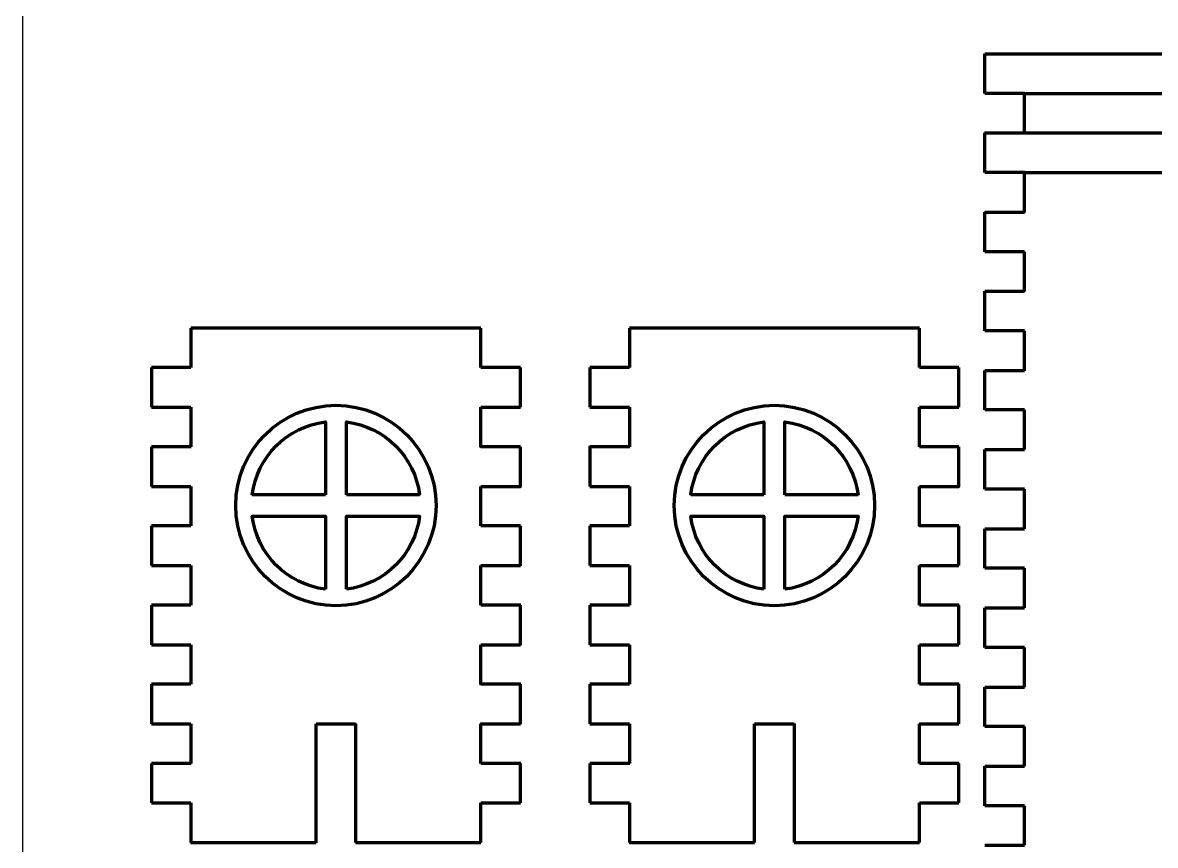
# Model space of a CAD drawing. Header units: centimetres. Extents: x 1569 to 2514, y -799 to -397.
# Drawn here: x 1568.6 to 1648.7, y -659.3 to -601.1 of the extents above; entities that cross this region are included whole.
import ezdxf

# ---------------------------------------------------------------- set-up
doc = ezdxf.new("R2010")
doc.units = ezdxf.units.CM
doc.header["$MEASUREMENT"] = 0
doc.layers.add('layer 1', color=7, linetype='Continuous')

msp = doc.modelspace()

# ---------------------------------------------------------------- linework, layer by layer
msp.add_line((1568.574, -398.935), (1568.574, -798.935))
at = {"layer": 'layer 1', "lineweight": 80}
for points, knots in [([(1636.687, -606.14), (1636.687, -606.14), (1636.687, -606.14), (1636.687, -603.34), (1636.687, -603.34)], [0.519774011, 0.519774011, 0.519774011, 0.519774011, 0.519774021, 0.525423729, 0.525423729, 0.525423729, 0.525423729]), ([(1636.687, -603.34), (1636.687, -603.34), (1636.687, -603.34), (1786.015, -603.34), (1786.015, -603.34)], [0.525423729, 0.525423729, 0.525423729, 0.525423729, 0.525423739, 0.531073446, 0.531073446, 0.531073446, 0.531073446]), ([(1639.487, -606.14), (1639.487, -606.14), (1639.487, -606.14), (1636.687, -606.14), (1636.687, -606.14)], [0.514124294, 0.514124294, 0.514124294, 0.514124294, 0.514124304, 0.519774011, 0.519774011, 0.519774011, 0.519774011]), ([(1639.487, -608.94), (1639.487, -608.94), (1639.487, -608.94), (1639.487, -606.14), (1639.487, -606.14)], [0.508474576, 0.508474576, 0.508474576, 0.508474576, 0.508474586, 0.514124294, 0.514124294, 0.514124294, 0.514124294]), ([(1636.687, -611.74), (1636.687, -611.74), (1636.687, -611.74), (1636.687, -608.94), (1636.687, -608.94)], [0.497175141, 0.497175141, 0.497175141, 0.497175141, 0.497175151, 0.502824859, 0.502824859, 0.502824859, 0.502824859]), ([(1636.687, -608.94), (1636.687, -608.94), (1636.687, -608.94), (1639.487, -608.94), (1639.487, -608.94)], [0.502824859, 0.502824859, 0.502824859, 0.502824859, 0.502824869, 0.508474576, 0.508474576, 0.508474576, 0.508474576]), ([(1639.487, -611.74), (1639.487, -611.74), (1639.487, -611.74), (1636.687, -611.74), (1636.687, -611.74)], [0.491525424, 0.491525424, 0.491525424, 0.491525424, 0.491525434, 0.497175141, 0.497175141, 0.497175141, 0.497175141]), ([(1639.487, -614.54), (1639.487, -614.54), (1639.487, -614.54), (1639.487, -611.74), (1639.487, -611.74)], [0.485875706, 0.485875706, 0.485875706, 0.485875706, 0.485875716, 0.491525424, 0.491525424, 0.491525424, 0.491525424]), ([(1636.687, -617.34), (1636.687, -617.34), (1636.687, -617.34), (1636.687, -614.54), (1636.687, -614.54)], [0.474576271, 0.474576271, 0.474576271, 0.474576271, 0.474576281, 0.480225989, 0.480225989, 0.480225989, 0.480225989]), ([(1636.687, -614.54), (1636.687, -614.54), (1636.687, -614.54), (1639.487, -614.54), (1639.487, -614.54)], [0.480225989, 0.480225989, 0.480225989, 0.480225989, 0.480225999, 0.485875706, 0.485875706, 0.485875706, 0.485875706]), ([(1639.487, -617.34), (1639.487, -617.34), (1639.487, -617.34), (1636.687, -617.34), (1636.687, -617.34)], [0.468926554, 0.468926554, 0.468926554, 0.468926554, 0.468926564, 0.474576271, 0.474576271, 0.474576271, 0.474576271]), ([(1639.487, -620.14), (1639.487, -620.14), (1639.487, -620.14), (1639.487, -617.34), (1639.487, -617.34)], [0.463276836, 0.463276836, 0.463276836, 0.463276836, 0.463276846, 0.468926554, 0.468926554, 0.468926554, 0.468926554]), ([(1636.687, -622.94), (1636.687, -622.94), (1636.687, -622.94), (1636.687, -620.14), (1636.687, -620.14)], [0.451977401, 0.451977401, 0.451977401, 0.451977401, 0.451977411, 0.457627119, 0.457627119, 0.457627119, 0.457627119]), ([(1636.687, -620.14), (1636.687, -620.14), (1636.687, -620.14), (1639.487, -620.14), (1639.487, -620.14)], [0.457627119, 0.457627119, 0.457627119, 0.457627119, 0.457627129, 0.463276836, 0.463276836, 0.463276836, 0.463276836]), ([(1583.282, -622.744), (1583.282, -622.744), (1583.282, -622.744), (1580.482, -622.744), (1580.482, -622.744)], [0.07936508, 0.07936508, 0.07936508, 0.07936508, 0.07936509, 0.0952381, 0.0952381, 0.0952381, 0.0952381]), ([(1580.482, -622.744), (1580.482, -622.744), (1580.482, -622.744), (1580.482, -625.544), (1580.482, -625.544)], [0.0952381, 0.0952381, 0.0952381, 0.0952381, 0.09523811, 0.11111111, 0.11111111, 0.11111111, 0.11111111]), ([(1598.209, -622.744), (1598.209, -622.744), (1598.209, -622.744), (1583.282, -622.744), (1583.282, -622.744)], [0.06349206, 0.06349206, 0.06349206, 0.06349206, 0.06349207, 0.07936508, 0.07936508, 0.07936508, 0.07936508]), ([(1601.009, -622.744), (1601.009, -622.744), (1601.009, -622.744), (1598.209, -622.744), (1598.209, -622.744)], [0.04761905, 0.04761905, 0.04761905, 0.04761905, 0.04761906, 0.06349206, 0.06349206, 0.06349206, 0.06349206]), ([(1601.009, -625.544), (1601.009, -625.544), (1601.009, -625.544), (1601.009, -622.744), (1601.009, -622.744)], [0.03174603, 0.03174603, 0.03174603, 0.03174603, 0.03174604, 0.04761905, 0.04761905, 0.04761905, 0.04761905]), ([(1614.317, -622.744), (1614.317, -622.744), (1614.317, -622.744), (1611.517, -622.744), (1611.517, -622.744)], [0.07936508, 0.07936508, 0.07936508, 0.07936508, 0.07936509, 0.0952381, 0.0952381, 0.0952381, 0.0952381]), ([(1611.517, -622.744), (1611.517, -622.744), (1611.517, -622.744), (1611.517, -625.544), (1611.517, -625.544)], [0.0952381, 0.0952381, 0.0952381, 0.0952381, 0.09523811, 0.11111111, 0.11111111, 0.11111111, 0.11111111]), ([(1629.244, -622.744), (1629.244, -622.744), (1629.244, -622.744), (1614.317, -622.744), (1614.317, -622.744)], [0.06349206, 0.06349206, 0.06349206, 0.06349206, 0.06349207, 0.07936508, 0.07936508, 0.07936508, 0.07936508]), ([(1632.044, -622.744), (1632.044, -622.744), (1632.044, -622.744), (1629.244, -622.744), (1629.244, -622.744)], [0.04761905, 0.04761905, 0.04761905, 0.04761905, 0.04761906, 0.06349206, 0.06349206, 0.06349206, 0.06349206]), ([(1632.044, -625.544), (1632.044, -625.544), (1632.044, -625.544), (1632.044, -622.744), (1632.044, -622.744)], [0.03174603, 0.03174603, 0.03174603, 0.03174603, 0.03174604, 0.04761905, 0.04761905, 0.04761905, 0.04761905]), ([(1639.487, -622.94), (1639.487, -622.94), (1639.487, -622.94), (1636.687, -622.94), (1636.687, -622.94)], [0.446327684, 0.446327684, 0.446327684, 0.446327684, 0.446327694, 0.451977401, 0.451977401, 0.451977401, 0.451977401]), ([(1639.487, -625.74), (1639.487, -625.74), (1639.487, -625.74), (1639.487, -622.94), (1639.487, -622.94)], [0.440677966, 0.440677966, 0.440677966, 0.440677966, 0.440677976, 0.446327684, 0.446327684, 0.446327684, 0.446327684]), ([(1580.482, -625.544), (1580.482, -625.544), (1580.482, -625.544), (1577.69, -625.544), (1577.69, -625.544)], [0.11111111, 0.11111111, 0.11111111, 0.11111111, 0.11111112, 0.12698413, 0.12698413, 0.12698413, 0.12698413]), ([(1577.69, -625.544), (1577.69, -625.544), (1577.69, -625.544), (1577.69, -628.344), (1577.69, -628.344)], [0.12698413, 0.12698413, 0.12698413, 0.12698413, 0.12698414, 0.14285714, 0.14285714, 0.14285714, 0.14285714]), ([(1603.802, -625.544), (1603.802, -625.544), (1603.802, -625.544), (1601.009, -625.544), (1601.009, -625.544)], [0.01587302, 0.01587302, 0.01587302, 0.01587302, 0.01587303, 0.03174603, 0.03174603, 0.03174603, 0.03174603]), ([(1611.517, -625.544), (1611.517, -625.544), (1611.517, -625.544), (1608.725, -625.544), (1608.725, -625.544)], [0.11111111, 0.11111111, 0.11111111, 0.11111111, 0.11111112, 0.12698413, 0.12698413, 0.12698413, 0.12698413]), ([(1608.725, -625.544), (1608.725, -625.544), (1608.725, -625.544), (1608.725, -628.344), (1608.725, -628.344)], [0.12698413, 0.12698413, 0.12698413, 0.12698413, 0.12698414, 0.14285714, 0.14285714, 0.14285714, 0.14285714]), ([(1634.837, -625.544), (1634.837, -625.544), (1634.837, -625.544), (1632.044, -625.544), (1632.044, -625.544)], [0.01587302, 0.01587302, 0.01587302, 0.01587302, 0.01587303, 0.03174603, 0.03174603, 0.03174603, 0.03174603]), ([(1636.687, -628.54), (1636.687, -628.54), (1636.687, -628.54), (1636.687, -625.74), (1636.687, -625.74)], [0.429378531, 0.429378531, 0.429378531, 0.429378531, 0.429378541, 0.435028249, 0.435028249, 0.435028249, 0.435028249]), ([(1636.687, -625.74), (1636.687, -625.74), (1636.687, -625.74), (1639.487, -625.74), (1639.487, -625.74)], [0.435028249, 0.435028249, 0.435028249, 0.435028249, 0.435028259, 0.440677966, 0.440677966, 0.440677966, 0.440677966]), ([(1577.69, -628.344), (1577.69, -628.344), (1577.69, -628.344), (1580.482, -628.344), (1580.482, -628.344)], [0.14285714, 0.14285714, 0.14285714, 0.14285714, 0.14285715, 0.15873016, 0.15873016, 0.15873016, 0.15873016]), ([(1580.482, -628.344), (1580.482, -628.344), (1580.482, -628.344), (1580.482, -631.144), (1580.482, -631.144)], [0.15873016, 0.15873016, 0.15873016, 0.15873016, 0.15873017, 0.17460317, 0.17460317, 0.17460317, 0.17460317]), ([(1601.009, -631.144), (1601.009, -631.144), (1601.009, -631.144), (1601.009, -628.344), (1601.009, -628.344)], [0.95238095, 0.95238095, 0.95238095, 0.95238095, 0.95238096, 0.96825397, 0.96825397, 0.96825397, 0.96825397]), ([(1601.009, -628.344), (1601.009, -628.344), (1601.009, -628.344), (1603.802, -628.344), (1603.802, -628.344)], [0.96825397, 0.96825397, 0.96825397, 0.96825397, 0.96825398, 1, 1, 1, 1]), ([(1608.725, -628.344), (1608.725, -628.344), (1608.725, -628.344), (1611.517, -628.344), (1611.517, -628.344)], [0.14285714, 0.14285714, 0.14285714, 0.14285714, 0.14285715, 0.15873016, 0.15873016, 0.15873016, 0.15873016]), ([(1611.517, -628.344), (1611.517, -628.344), (1611.517, -628.344), (1611.517, -631.144), (1611.517, -631.144)], [0.15873016, 0.15873016, 0.15873016, 0.15873016, 0.15873017, 0.17460317, 0.17460317, 0.17460317, 0.17460317]), ([(1632.044, -631.144), (1632.044, -631.144), (1632.044, -631.144), (1632.044, -628.344), (1632.044, -628.344)], [0.95238095, 0.95238095, 0.95238095, 0.95238095, 0.95238096, 0.96825397, 0.96825397, 0.96825397, 0.96825397]), ([(1632.044, -628.344), (1632.044, -628.344), (1632.044, -628.344), (1634.837, -628.344), (1634.837, -628.344)], [0.96825397, 0.96825397, 0.96825397, 0.96825397, 0.96825398, 1, 1, 1, 1]), ([(1639.487, -628.54), (1639.487, -628.54), (1639.487, -628.54), (1636.687, -628.54), (1636.687, -628.54)], [0.423728814, 0.423728814, 0.423728814, 0.423728814, 0.423728824, 0.429378531, 0.429378531, 0.429378531, 0.429378531]), ([(1639.487, -631.34), (1639.487, -631.34), (1639.487, -631.34), (1639.487, -628.54), (1639.487, -628.54)], [0.418079096, 0.418079096, 0.418079096, 0.418079096, 0.418079106, 0.423728814, 0.423728814, 0.423728814, 0.423728814]), ([(1584.824, -634.553), (1584.824, -634.553), (1585.161, -631.853), (1587.3, -629.714), (1590, -629.377)], [0.25, 0.25, 0.25, 0.25, 0.25, 0.5, 0.5, 0.5, 0.5]), ([(1590, -629.377), (1590, -629.377), (1590, -629.377), (1590, -634.553), (1590, -634.553)], [0.5, 0.5, 0.5, 0.5, 0.5, 1, 1, 1, 1]), ([(1591.493, -629.377), (1591.493, -629.377), (1594.192, -629.714), (1596.331, -631.853), (1596.668, -634.553)], [0.25, 0.25, 0.25, 0.25, 0.25, 0.5, 0.5, 0.5, 0.5]), ([(1615.859, -634.553), (1615.859, -634.553), (1616.196, -631.853), (1618.335, -629.714), (1621.035, -629.377)], [0.25, 0.25, 0.25, 0.25, 0.25, 0.5, 0.5, 0.5, 0.5]), ([(1621.035, -629.377), (1621.035, -629.377), (1621.035, -629.377), (1621.035, -634.553), (1621.035, -634.553)], [0.5, 0.5, 0.5, 0.5, 0.5, 1, 1, 1, 1]), ([(1622.528, -629.377), (1622.528, -629.377), (1625.227, -629.714), (1627.366, -631.853), (1627.703, -634.553)], [0.25, 0.25, 0.25, 0.25, 0.25, 0.5, 0.5, 0.5, 0.5]), ([(1580.482, -631.144), (1580.482, -631.144), (1580.482, -631.144), (1577.69, -631.144), (1577.69, -631.144)], [0.17460317, 0.17460317, 0.17460317, 0.17460317, 0.17460318, 0.19047619, 0.19047619, 0.19047619, 0.19047619]), ([(1577.69, -631.144), (1577.69, -631.144), (1577.69, -631.144), (1577.69, -633.944), (1577.69, -633.944)], [0.19047619, 0.19047619, 0.19047619, 0.19047619, 0.1904762, 0.20634921, 0.20634921, 0.20634921, 0.20634921]), ([(1603.802, -631.144), (1603.802, -631.144), (1603.802, -631.144), (1601.009, -631.144), (1601.009, -631.144)], [0.93650794, 0.93650794, 0.93650794, 0.93650794, 0.93650795, 0.95238095, 0.95238095, 0.95238095, 0.95238095]), ([(1603.802, -633.944), (1603.802, -633.944), (1603.802, -633.944), (1603.802, -631.144), (1603.802, -631.144)], [0.92063492, 0.92063492, 0.92063492, 0.92063492, 0.92063493, 0.93650794, 0.93650794, 0.93650794, 0.93650794]), ([(1611.517, -631.144), (1611.517, -631.144), (1611.517, -631.144), (1608.725, -631.144), (1608.725, -631.144)], [0.17460317, 0.17460317, 0.17460317, 0.17460317, 0.17460318, 0.19047619, 0.19047619, 0.19047619, 0.19047619]), ([(1608.725, -631.144), (1608.725, -631.144), (1608.725, -631.144), (1608.725, -633.944), (1608.725, -633.944)], [0.19047619, 0.19047619, 0.19047619, 0.19047619, 0.1904762, 0.20634921, 0.20634921, 0.20634921, 0.20634921]), ([(1634.837, -631.144), (1634.837, -631.144), (1634.837, -631.144), (1632.044, -631.144), (1632.044, -631.144)], [0.93650794, 0.93650794, 0.93650794, 0.93650794, 0.93650795, 0.95238095, 0.95238095, 0.95238095, 0.95238095]), ([(1634.837, -633.944), (1634.837, -633.944), (1634.837, -633.944), (1634.837, -631.144), (1634.837, -631.144)], [0.92063492, 0.92063492, 0.92063492, 0.92063492, 0.92063493, 0.93650794, 0.93650794, 0.93650794, 0.93650794]), ([(1636.687, -634.141), (1636.687, -634.141), (1636.687, -634.141), (1636.687, -631.34), (1636.687, -631.34)], [0.406779661, 0.406779661, 0.406779661, 0.406779661, 0.406779671, 0.412429379, 0.412429379, 0.412429379, 0.412429379]), ([(1636.687, -631.34), (1636.687, -631.34), (1636.687, -631.34), (1639.487, -631.34), (1639.487, -631.34)], [0.412429379, 0.412429379, 0.412429379, 0.412429379, 0.412429389, 0.418079096, 0.418079096, 0.418079096, 0.418079096]), ([(1577.69, -633.944), (1577.69, -633.944), (1577.69, -633.944), (1580.482, -633.944), (1580.482, -633.944)], [0.20634921, 0.20634921, 0.20634921, 0.20634921, 0.20634922, 0.22222222, 0.22222222, 0.22222222, 0.22222222]), ([(1580.482, -633.944), (1580.482, -633.944), (1580.482, -633.944), (1580.482, -636.744), (1580.482, -636.744)], [0.22222222, 0.22222222, 0.22222222, 0.22222222, 0.22222223, 0.23809524, 0.23809524, 0.23809524, 0.23809524]), ([(1601.009, -636.744), (1601.009, -636.744), (1601.009, -636.744), (1601.009, -633.944), (1601.009, -633.944)], [0.88888889, 0.88888889, 0.88888889, 0.88888889, 0.8888889, 0.9047619, 0.9047619, 0.9047619, 0.9047619]), ([(1601.009, -633.944), (1601.009, -633.944), (1601.009, -633.944), (1603.802, -633.944), (1603.802, -633.944)], [0.9047619, 0.9047619, 0.9047619, 0.9047619, 0.90476191, 0.92063492, 0.92063492, 0.92063492, 0.92063492]), ([(1608.725, -633.944), (1608.725, -633.944), (1608.725, -633.944), (1611.517, -633.944), (1611.517, -633.944)], [0.20634921, 0.20634921, 0.20634921, 0.20634921, 0.20634922, 0.22222222, 0.22222222, 0.22222222, 0.22222222]), ([(1611.517, -633.944), (1611.517, -633.944), (1611.517, -633.944), (1611.517, -636.744), (1611.517, -636.744)], [0.22222222, 0.22222222, 0.22222222, 0.22222222, 0.22222223, 0.23809524, 0.23809524, 0.23809524, 0.23809524]), ([(1632.044, -636.744), (1632.044, -636.744), (1632.044, -636.744), (1632.044, -633.944), (1632.044, -633.944)], [0.88888889, 0.88888889, 0.88888889, 0.88888889, 0.8888889, 0.9047619, 0.9047619, 0.9047619, 0.9047619]), ([(1632.044, -633.944), (1632.044, -633.944), (1632.044, -633.944), (1634.837, -633.944), (1634.837, -633.944)], [0.9047619, 0.9047619, 0.9047619, 0.9047619, 0.90476191, 0.92063492, 0.92063492, 0.92063492, 0.92063492]), ([(1639.487, -634.141), (1639.487, -634.141), (1639.487, -634.141), (1636.687, -634.141), (1636.687, -634.141)], [0.401129944, 0.401129944, 0.401129944, 0.401129944, 0.401129954, 0.406779661, 0.406779661, 0.406779661, 0.406779661]), ([(1639.487, -636.94), (1639.487, -636.94), (1639.487, -636.94), (1639.487, -634.141), (1639.487, -634.141)], [0.395480226, 0.395480226, 0.395480226, 0.395480226, 0.395480236, 0.401129944, 0.401129944, 0.401129944, 0.401129944]), ([(1596.668, -634.553), (1596.668, -634.553), (1596.668, -634.553), (1591.493, -634.553), (1591.493, -634.553)], [0.5, 0.5, 0.5, 0.5, 0.5, 1, 1, 1, 1]), ([(1627.703, -634.553), (1627.703, -634.553), (1627.703, -634.553), (1622.528, -634.553), (1622.528, -634.553)], [0.5, 0.5, 0.5, 0.5, 0.5, 1, 1, 1, 1]), ([(1584.824, -636.046), (1584.824, -636.046), (1584.824, -636.046), (1590, -636.046), (1590, -636.046)], [0.25, 0.25, 0.25, 0.25, 0.25, 0.5, 0.5, 0.5, 0.5]), ([(1590, -636.046), (1590, -636.046), (1590, -636.046), (1590, -641.222), (1590, -641.222)], [0.5, 0.5, 0.5, 0.5, 0.5, 1, 1, 1, 1]), ([(1591.493, -636.046), (1591.493, -636.046), (1591.493, -636.046), (1596.668, -636.046), (1596.668, -636.046)], [0.25, 0.25, 0.25, 0.25, 0.25, 0.5, 0.5, 0.5, 0.5]), ([(1596.668, -636.046), (1596.668, -636.046), (1596.33, -638.746), (1594.193, -640.885), (1591.493, -641.222)], [0.5, 0.5, 0.5, 0.5, 0.5, 1, 1, 1, 1]), ([(1615.859, -636.046), (1615.859, -636.046), (1615.859, -636.046), (1621.035, -636.046), (1621.035, -636.046)], [0.25, 0.25, 0.25, 0.25, 0.25, 0.5, 0.5, 0.5, 0.5]), ([(1621.035, -636.046), (1621.035, -636.046), (1621.035, -636.046), (1621.035, -641.222), (1621.035, -641.222)], [0.5, 0.5, 0.5, 0.5, 0.5, 1, 1, 1, 1]), ([(1622.528, -636.046), (1622.528, -636.046), (1622.528, -636.046), (1627.703, -636.046), (1627.703, -636.046)], [0.25, 0.25, 0.25, 0.25, 0.25, 0.5, 0.5, 0.5, 0.5]), ([(1627.703, -636.046), (1627.703, -636.046), (1627.366, -638.746), (1625.228, -640.885), (1622.528, -641.222)], [0.5, 0.5, 0.5, 0.5, 0.5, 1, 1, 1, 1]), ([(1580.482, -636.744), (1580.482, -636.744), (1580.482, -636.744), (1577.69, -636.744), (1577.69, -636.744)], [0.23809524, 0.23809524, 0.23809524, 0.23809524, 0.23809525, 0.25396825, 0.25396825, 0.25396825, 0.25396825]), ([(1577.69, -636.744), (1577.69, -636.744), (1577.69, -636.744), (1577.69, -639.544), (1577.69, -639.544)], [0.25396825, 0.25396825, 0.25396825, 0.25396825, 0.25396826, 0.26984127, 0.26984127, 0.26984127, 0.26984127]), ([(1603.802, -636.744), (1603.802, -636.744), (1603.802, -636.744), (1601.009, -636.744), (1601.009, -636.744)], [0.87301587, 0.87301587, 0.87301587, 0.87301587, 0.87301588, 0.88888889, 0.88888889, 0.88888889, 0.88888889]), ([(1603.802, -639.544), (1603.802, -639.544), (1603.802, -639.544), (1603.802, -636.744), (1603.802, -636.744)], [0.85714286, 0.85714286, 0.85714286, 0.85714286, 0.85714287, 0.87301587, 0.87301587, 0.87301587, 0.87301587]), ([(1611.517, -636.744), (1611.517, -636.744), (1611.517, -636.744), (1608.725, -636.744), (1608.725, -636.744)], [0.23809524, 0.23809524, 0.23809524, 0.23809524, 0.23809525, 0.25396825, 0.25396825, 0.25396825, 0.25396825]), ([(1608.725, -636.744), (1608.725, -636.744), (1608.725, -636.744), (1608.725, -639.544), (1608.725, -639.544)], [0.25396825, 0.25396825, 0.25396825, 0.25396825, 0.25396826, 0.26984127, 0.26984127, 0.26984127, 0.26984127]), ([(1634.837, -636.744), (1634.837, -636.744), (1634.837, -636.744), (1632.044, -636.744), (1632.044, -636.744)], [0.87301587, 0.87301587, 0.87301587, 0.87301587, 0.87301588, 0.88888889, 0.88888889, 0.88888889, 0.88888889]), ([(1634.837, -639.544), (1634.837, -639.544), (1634.837, -639.544), (1634.837, -636.744), (1634.837, -636.744)], [0.85714286, 0.85714286, 0.85714286, 0.85714286, 0.85714287, 0.87301587, 0.87301587, 0.87301587, 0.87301587]), ([(1636.687, -639.74), (1636.687, -639.74), (1636.687, -639.74), (1636.687, -636.94), (1636.687, -636.94)], [0.384180791, 0.384180791, 0.384180791, 0.384180791, 0.384180801, 0.389830508, 0.389830508, 0.389830508, 0.389830508]), ([(1636.687, -636.94), (1636.687, -636.94), (1636.687, -636.94), (1639.487, -636.94), (1639.487, -636.94)], [0.389830508, 0.389830508, 0.389830508, 0.389830508, 0.389830518, 0.395480226, 0.395480226, 0.395480226, 0.395480226]), ([(1577.69, -639.544), (1577.69, -639.544), (1577.69, -639.544), (1580.482, -639.544), (1580.482, -639.544)], [0.26984127, 0.26984127, 0.26984127, 0.26984127, 0.26984128, 0.28571429, 0.28571429, 0.28571429, 0.28571429]), ([(1580.482, -639.544), (1580.482, -639.544), (1580.482, -639.544), (1580.482, -642.344), (1580.482, -642.344)], [0.28571429, 0.28571429, 0.28571429, 0.28571429, 0.2857143, 0.3015873, 0.3015873, 0.3015873, 0.3015873]), ([(1601.009, -642.344), (1601.009, -642.344), (1601.009, -642.344), (1601.009, -639.544), (1601.009, -639.544)], [0.82539683, 0.82539683, 0.82539683, 0.82539683, 0.82539684, 0.84126984, 0.84126984, 0.84126984, 0.84126984]), ([(1601.009, -639.544), (1601.009, -639.544), (1601.009, -639.544), (1603.802, -639.544), (1603.802, -639.544)], [0.84126984, 0.84126984, 0.84126984, 0.84126984, 0.84126985, 0.85714286, 0.85714286, 0.85714286, 0.85714286]), ([(1608.725, -639.544), (1608.725, -639.544), (1608.725, -639.544), (1611.517, -639.544), (1611.517, -639.544)], [0.26984127, 0.26984127, 0.26984127, 0.26984127, 0.26984128, 0.28571429, 0.28571429, 0.28571429, 0.28571429]), ([(1611.517, -639.544), (1611.517, -639.544), (1611.517, -639.544), (1611.517, -642.344), (1611.517, -642.344)], [0.28571429, 0.28571429, 0.28571429, 0.28571429, 0.2857143, 0.3015873, 0.3015873, 0.3015873, 0.3015873]), ([(1632.044, -642.344), (1632.044, -642.344), (1632.044, -642.344), (1632.044, -639.544), (1632.044, -639.544)], [0.82539683, 0.82539683, 0.82539683, 0.82539683, 0.82539684, 0.84126984, 0.84126984, 0.84126984, 0.84126984]), ([(1632.044, -639.544), (1632.044, -639.544), (1632.044, -639.544), (1634.837, -639.544), (1634.837, -639.544)], [0.84126984, 0.84126984, 0.84126984, 0.84126984, 0.84126985, 0.85714286, 0.85714286, 0.85714286, 0.85714286]), ([(1639.487, -639.74), (1639.487, -639.74), (1639.487, -639.74), (1636.687, -639.74), (1636.687, -639.74)], [0.378531073, 0.378531073, 0.378531073, 0.378531073, 0.378531083, 0.384180791, 0.384180791, 0.384180791, 0.384180791]), ([(1639.487, -642.541), (1639.487, -642.541), (1639.487, -642.541), (1639.487, -639.74), (1639.487, -639.74)], [0.372881356, 0.372881356, 0.372881356, 0.372881356, 0.372881366, 0.378531073, 0.378531073, 0.378531073, 0.378531073]), ([(1580.482, -642.344), (1580.482, -642.344), (1580.482, -642.344), (1577.69, -642.344), (1577.69, -642.344)], [0.3015873, 0.3015873, 0.3015873, 0.3015873, 0.30158731, 0.31746032, 0.31746032, 0.31746032, 0.31746032]), ([(1577.69, -642.344), (1577.69, -642.344), (1577.69, -642.344), (1577.69, -645.144), (1577.69, -645.144)], [0.31746032, 0.31746032, 0.31746032, 0.31746032, 0.31746033, 0.33333333, 0.33333333, 0.33333333, 0.33333333]), ([(1603.802, -642.344), (1603.802, -642.344), (1603.802, -642.344), (1601.009, -642.344), (1601.009, -642.344)], [0.80952381, 0.80952381, 0.80952381, 0.80952381, 0.80952382, 0.82539683, 0.82539683, 0.82539683, 0.82539683]), ([(1603.802, -645.144), (1603.802, -645.144), (1603.802, -645.144), (1603.802, -642.344), (1603.802, -642.344)], [0.79365079, 0.79365079, 0.79365079, 0.79365079, 0.7936508, 0.80952381, 0.80952381, 0.80952381, 0.80952381]), ([(1611.517, -642.344), (1611.517, -642.344), (1611.517, -642.344), (1608.725, -642.344), (1608.725, -642.344)], [0.3015873, 0.3015873, 0.3015873, 0.3015873, 0.30158731, 0.31746032, 0.31746032, 0.31746032, 0.31746032]), ([(1608.725, -642.344), (1608.725, -642.344), (1608.725, -642.344), (1608.725, -645.144), (1608.725, -645.144)], [0.31746032, 0.31746032, 0.31746032, 0.31746032, 0.31746033, 0.33333333, 0.33333333, 0.33333333, 0.33333333]), ([(1634.837, -642.344), (1634.837, -642.344), (1634.837, -642.344), (1632.044, -642.344), (1632.044, -642.344)], [0.80952381, 0.80952381, 0.80952381, 0.80952381, 0.80952382, 0.82539683, 0.82539683, 0.82539683, 0.82539683]), ([(1634.837, -645.144), (1634.837, -645.144), (1634.837, -645.144), (1634.837, -642.344), (1634.837, -642.344)], [0.79365079, 0.79365079, 0.79365079, 0.79365079, 0.7936508, 0.80952381, 0.80952381, 0.80952381, 0.80952381]), ([(1636.687, -645.34), (1636.687, -645.34), (1636.687, -645.34), (1636.687, -642.541), (1636.687, -642.541)], [0.361581921, 0.361581921, 0.361581921, 0.361581921, 0.361581931, 0.367231638, 0.367231638, 0.367231638, 0.367231638]), ([(1636.687, -642.541), (1636.687, -642.541), (1636.687, -642.541), (1639.487, -642.541), (1639.487, -642.541)], [0.367231638, 0.367231638, 0.367231638, 0.367231638, 0.367231648, 0.372881356, 0.372881356, 0.372881356, 0.372881356]), ([(1577.69, -645.144), (1577.69, -645.144), (1577.69, -645.144), (1580.482, -645.144), (1580.482, -645.144)], [0.33333333, 0.33333333, 0.33333333, 0.33333333, 0.33333334, 0.34920635, 0.34920635, 0.34920635, 0.34920635]), ([(1580.482, -645.144), (1580.482, -645.144), (1580.482, -645.144), (1580.482, -647.943), (1580.482, -647.943)], [0.34920635, 0.34920635, 0.34920635, 0.34920635, 0.34920636, 0.36507937, 0.36507937, 0.36507937, 0.36507937]), ([(1601.009, -647.943), (1601.009, -647.943), (1601.009, -647.943), (1601.009, -645.144), (1601.009, -645.144)], [0.76190476, 0.76190476, 0.76190476, 0.76190476, 0.76190477, 0.77777778, 0.77777778, 0.77777778, 0.77777778]), ([(1601.009, -645.144), (1601.009, -645.144), (1601.009, -645.144), (1603.802, -645.144), (1603.802, -645.144)], [0.77777778, 0.77777778, 0.77777778, 0.77777778, 0.77777779, 0.79365079, 0.79365079, 0.79365079, 0.79365079]), ([(1608.725, -645.144), (1608.725, -645.144), (1608.725, -645.144), (1611.517, -645.144), (1611.517, -645.144)], [0.33333333, 0.33333333, 0.33333333, 0.33333333, 0.33333334, 0.34920635, 0.34920635, 0.34920635, 0.34920635]), ([(1611.517, -645.144), (1611.517, -645.144), (1611.517, -645.144), (1611.517, -647.943), (1611.517, -647.943)], [0.34920635, 0.34920635, 0.34920635, 0.34920635, 0.34920636, 0.36507937, 0.36507937, 0.36507937, 0.36507937]), ([(1632.044, -647.943), (1632.044, -647.943), (1632.044, -647.943), (1632.044, -645.144), (1632.044, -645.144)], [0.76190476, 0.76190476, 0.76190476, 0.76190476, 0.76190477, 0.77777778, 0.77777778, 0.77777778, 0.77777778]), ([(1632.044, -645.144), (1632.044, -645.144), (1632.044, -645.144), (1634.837, -645.144), (1634.837, -645.144)], [0.77777778, 0.77777778, 0.77777778, 0.77777778, 0.77777779, 0.79365079, 0.79365079, 0.79365079, 0.79365079]), ([(1639.487, -645.34), (1639.487, -645.34), (1639.487, -645.34), (1636.687, -645.34), (1636.687, -645.34)], [0.355932203, 0.355932203, 0.355932203, 0.355932203, 0.355932213, 0.361581921, 0.361581921, 0.361581921, 0.361581921]), ([(1639.487, -648.141), (1639.487, -648.141), (1639.487, -648.141), (1639.487, -645.34), (1639.487, -645.34)], [0.350282486, 0.350282486, 0.350282486, 0.350282486, 0.350282496, 0.355932203, 0.355932203, 0.355932203, 0.355932203]), ([(1580.482, -647.943), (1580.482, -647.943), (1580.482, -647.943), (1577.69, -647.943), (1577.69, -647.943)], [0.36507937, 0.36507937, 0.36507937, 0.36507937, 0.36507938, 0.38095238, 0.38095238, 0.38095238, 0.38095238]), ([(1577.69, -647.943), (1577.69, -647.943), (1577.69, -647.943), (1577.69, -650.743), (1577.69, -650.743)], [0.38095238, 0.38095238, 0.38095238, 0.38095238, 0.38095239, 0.3968254, 0.3968254, 0.3968254, 0.3968254]), ([(1603.802, -647.943), (1603.802, -647.943), (1603.802, -647.943), (1601.009, -647.943), (1601.009, -647.943)], [0.74603175, 0.74603175, 0.74603175, 0.74603175, 0.74603176, 0.76190476, 0.76190476, 0.76190476, 0.76190476]), ([(1603.802, -650.743), (1603.802, -650.743), (1603.802, -650.743), (1603.802, -647.943), (1603.802, -647.943)], [0.73015873, 0.73015873, 0.73015873, 0.73015873, 0.73015874, 0.74603175, 0.74603175, 0.74603175, 0.74603175]), ([(1611.517, -647.943), (1611.517, -647.943), (1611.517, -647.943), (1608.725, -647.943), (1608.725, -647.943)], [0.36507937, 0.36507937, 0.36507937, 0.36507937, 0.36507938, 0.38095238, 0.38095238, 0.38095238, 0.38095238]), ([(1608.725, -647.943), (1608.725, -647.943), (1608.725, -647.943), (1608.725, -650.743), (1608.725, -650.743)], [0.38095238, 0.38095238, 0.38095238, 0.38095238, 0.38095239, 0.3968254, 0.3968254, 0.3968254, 0.3968254]), ([(1634.837, -647.943), (1634.837, -647.943), (1634.837, -647.943), (1632.044, -647.943), (1632.044, -647.943)], [0.74603175, 0.74603175, 0.74603175, 0.74603175, 0.74603176, 0.76190476, 0.76190476, 0.76190476, 0.76190476]), ([(1634.837, -650.743), (1634.837, -650.743), (1634.837, -650.743), (1634.837, -647.943), (1634.837, -647.943)], [0.73015873, 0.73015873, 0.73015873, 0.73015873, 0.73015874, 0.74603175, 0.74603175, 0.74603175, 0.74603175]), ([(1636.687, -650.941), (1636.687, -650.941), (1636.687, -650.941), (1636.687, -648.141), (1636.687, -648.141)], [0.338983051, 0.338983051, 0.338983051, 0.338983051, 0.338983061, 0.344632768, 0.344632768, 0.344632768, 0.344632768]), ([(1636.687, -648.141), (1636.687, -648.141), (1636.687, -648.141), (1639.487, -648.141), (1639.487, -648.141)], [0.344632768, 0.344632768, 0.344632768, 0.344632768, 0.344632778, 0.350282486, 0.350282486, 0.350282486, 0.350282486]), ([(1577.69, -650.743), (1577.69, -650.743), (1577.69, -650.743), (1580.482, -650.743), (1580.482, -650.743)], [0.3968254, 0.3968254, 0.3968254, 0.3968254, 0.39682541, 0.41269841, 0.41269841, 0.41269841, 0.41269841]), ([(1580.482, -650.743), (1580.482, -650.743), (1580.482, -650.743), (1580.482, -653.543), (1580.482, -653.543)], [0.41269841, 0.41269841, 0.41269841, 0.41269841, 0.41269842, 0.42857143, 0.42857143, 0.42857143, 0.42857143]), ([(1589.343, -659.144), (1589.343, -659.144), (1589.343, -659.144), (1589.343, -650.743), (1589.343, -650.743)], [0.53968254, 0.53968254, 0.53968254, 0.53968254, 0.53968255, 0.55555556, 0.55555556, 0.55555556, 0.55555556]), ([(1589.343, -650.743), (1589.343, -650.743), (1589.343, -650.743), (1592.143, -650.743), (1592.143, -650.743)], [0.55555556, 0.55555556, 0.55555556, 0.55555556, 0.55555557, 0.57142857, 0.57142857, 0.57142857, 0.57142857]), ([(1592.143, -650.743), (1592.143, -650.743), (1592.143, -650.743), (1592.143, -659.144), (1592.143, -659.144)], [0.57142857, 0.57142857, 0.57142857, 0.57142857, 0.57142858, 0.58730159, 0.58730159, 0.58730159, 0.58730159]), ([(1601.009, -653.543), (1601.009, -653.543), (1601.009, -653.543), (1601.009, -650.743), (1601.009, -650.743)], [0.6984127, 0.6984127, 0.6984127, 0.6984127, 0.69841271, 0.71428571, 0.71428571, 0.71428571, 0.71428571]), ([(1601.009, -650.743), (1601.009, -650.743), (1601.009, -650.743), (1603.802, -650.743), (1603.802, -650.743)], [0.71428571, 0.71428571, 0.71428571, 0.71428571, 0.71428572, 0.73015873, 0.73015873, 0.73015873, 0.73015873]), ([(1608.725, -650.743), (1608.725, -650.743), (1608.725, -650.743), (1611.517, -650.743), (1611.517, -650.743)], [0.3968254, 0.3968254, 0.3968254, 0.3968254, 0.39682541, 0.41269841, 0.41269841, 0.41269841, 0.41269841]), ([(1611.517, -650.743), (1611.517, -650.743), (1611.517, -650.743), (1611.517, -653.543), (1611.517, -653.543)], [0.41269841, 0.41269841, 0.41269841, 0.41269841, 0.41269842, 0.42857143, 0.42857143, 0.42857143, 0.42857143]), ([(1620.378, -659.144), (1620.378, -659.144), (1620.378, -659.144), (1620.378, -650.743), (1620.378, -650.743)], [0.53968254, 0.53968254, 0.53968254, 0.53968254, 0.53968255, 0.55555556, 0.55555556, 0.55555556, 0.55555556]), ([(1620.378, -650.743), (1620.378, -650.743), (1620.378, -650.743), (1623.177, -650.743), (1623.177, -650.743)], [0.55555556, 0.55555556, 0.55555556, 0.55555556, 0.55555557, 0.57142857, 0.57142857, 0.57142857, 0.57142857]), ([(1623.177, -650.743), (1623.177, -650.743), (1623.177, -650.743), (1623.177, -659.144), (1623.177, -659.144)], [0.57142857, 0.57142857, 0.57142857, 0.57142857, 0.57142858, 0.58730159, 0.58730159, 0.58730159, 0.58730159]), ([(1632.044, -653.543), (1632.044, -653.543), (1632.044, -653.543), (1632.044, -650.743), (1632.044, -650.743)], [0.6984127, 0.6984127, 0.6984127, 0.6984127, 0.69841271, 0.71428571, 0.71428571, 0.71428571, 0.71428571]), ([(1632.044, -650.743), (1632.044, -650.743), (1632.044, -650.743), (1634.837, -650.743), (1634.837, -650.743)], [0.71428571, 0.71428571, 0.71428571, 0.71428571, 0.71428572, 0.73015873, 0.73015873, 0.73015873, 0.73015873]), ([(1639.487, -650.941), (1639.487, -650.941), (1639.487, -650.941), (1636.687, -650.941), (1636.687, -650.941)], [0.333333333, 0.333333333, 0.333333333, 0.333333333, 0.333333343, 0.338983051, 0.338983051, 0.338983051, 0.338983051]), ([(1639.487, -653.74), (1639.487, -653.74), (1639.487, -653.74), (1639.487, -650.941), (1639.487, -650.941)], [0.327683616, 0.327683616, 0.327683616, 0.327683616, 0.327683626, 0.333333333, 0.333333333, 0.333333333, 0.333333333]), ([(1580.482, -653.543), (1580.482, -653.543), (1580.482, -653.543), (1577.69, -653.543), (1577.69, -653.543)], [0.42857143, 0.42857143, 0.42857143, 0.42857143, 0.42857144, 0.44444444, 0.44444444, 0.44444444, 0.44444444]), ([(1577.69, -653.543), (1577.69, -653.543), (1577.69, -653.543), (1577.69, -656.343), (1577.69, -656.343)], [0.44444444, 0.44444444, 0.44444444, 0.44444444, 0.44444445, 0.46031746, 0.46031746, 0.46031746, 0.46031746]), ([(1603.802, -653.543), (1603.802, -653.543), (1603.802, -653.543), (1601.009, -653.543), (1601.009, -653.543)], [0.68253968, 0.68253968, 0.68253968, 0.68253968, 0.68253969, 0.6984127, 0.6984127, 0.6984127, 0.6984127]), ([(1603.802, -656.343), (1603.802, -656.343), (1603.802, -656.343), (1603.802, -653.543), (1603.802, -653.543)], [0.66666667, 0.66666667, 0.66666667, 0.66666667, 0.66666668, 0.68253968, 0.68253968, 0.68253968, 0.68253968]), ([(1611.517, -653.543), (1611.517, -653.543), (1611.517, -653.543), (1608.725, -653.543), (1608.725, -653.543)], [0.42857143, 0.42857143, 0.42857143, 0.42857143, 0.42857144, 0.44444444, 0.44444444, 0.44444444, 0.44444444]), ([(1608.725, -653.543), (1608.725, -653.543), (1608.725, -653.543), (1608.725, -656.343), (1608.725, -656.343)], [0.44444444, 0.44444444, 0.44444444, 0.44444444, 0.44444445, 0.46031746, 0.46031746, 0.46031746, 0.46031746]), ([(1634.837, -653.543), (1634.837, -653.543), (1634.837, -653.543), (1632.044, -653.543), (1632.044, -653.543)], [0.68253968, 0.68253968, 0.68253968, 0.68253968, 0.68253969, 0.6984127, 0.6984127, 0.6984127, 0.6984127]), ([(1634.837, -656.343), (1634.837, -656.343), (1634.837, -656.343), (1634.837, -653.543), (1634.837, -653.543)], [0.66666667, 0.66666667, 0.66666667, 0.66666667, 0.66666668, 0.68253968, 0.68253968, 0.68253968, 0.68253968]), ([(1636.687, -656.54), (1636.687, -656.54), (1636.687, -656.54), (1636.687, -653.74), (1636.687, -653.74)], [0.316384181, 0.316384181, 0.316384181, 0.316384181, 0.316384191, 0.322033898, 0.322033898, 0.322033898, 0.322033898]), ([(1636.687, -653.74), (1636.687, -653.74), (1636.687, -653.74), (1639.487, -653.74), (1639.487, -653.74)], [0.322033898, 0.322033898, 0.322033898, 0.322033898, 0.322033908, 0.327683616, 0.327683616, 0.327683616, 0.327683616]), ([(1577.69, -656.343), (1577.69, -656.343), (1577.69, -656.343), (1580.482, -656.343), (1580.482, -656.343)], [0.46031746, 0.46031746, 0.46031746, 0.46031746, 0.46031747, 0.47619048, 0.47619048, 0.47619048, 0.47619048]), ([(1580.482, -656.343), (1580.482, -656.343), (1580.482, -656.343), (1580.482, -659.144), (1580.482, -659.144)], [0.47619048, 0.47619048, 0.47619048, 0.47619048, 0.47619049, 0.49206349, 0.49206349, 0.49206349, 0.49206349]), ([(1601.009, -659.144), (1601.009, -659.144), (1601.009, -659.144), (1601.009, -656.343), (1601.009, -656.343)], [0.63492063, 0.63492063, 0.63492063, 0.63492063, 0.63492064, 0.65079365, 0.65079365, 0.65079365, 0.65079365]), ([(1601.009, -656.343), (1601.009, -656.343), (1601.009, -656.343), (1603.802, -656.343), (1603.802, -656.343)], [0.65079365, 0.65079365, 0.65079365, 0.65079365, 0.65079366, 0.66666667, 0.66666667, 0.66666667, 0.66666667]), ([(1608.725, -656.343), (1608.725, -656.343), (1608.725, -656.343), (1611.517, -656.343), (1611.517, -656.343)], [0.46031746, 0.46031746, 0.46031746, 0.46031746, 0.46031747, 0.47619048, 0.47619048, 0.47619048, 0.47619048]), ([(1611.517, -656.343), (1611.517, -656.343), (1611.517, -656.343), (1611.517, -659.144), (1611.517, -659.144)], [0.47619048, 0.47619048, 0.47619048, 0.47619048, 0.47619049, 0.49206349, 0.49206349, 0.49206349, 0.49206349]), ([(1632.044, -659.144), (1632.044, -659.144), (1632.044, -659.144), (1632.044, -656.343), (1632.044, -656.343)], [0.63492063, 0.63492063, 0.63492063, 0.63492063, 0.63492064, 0.65079365, 0.65079365, 0.65079365, 0.65079365]), ([(1632.044, -656.343), (1632.044, -656.343), (1632.044, -656.343), (1634.837, -656.343), (1634.837, -656.343)], [0.65079365, 0.65079365, 0.65079365, 0.65079365, 0.65079366, 0.66666667, 0.66666667, 0.66666667, 0.66666667]), ([(1639.487, -656.54), (1639.487, -656.54), (1639.487, -656.54), (1636.687, -656.54), (1636.687, -656.54)], [0.310734463, 0.310734463, 0.310734463, 0.310734463, 0.310734473, 0.316384181, 0.316384181, 0.316384181, 0.316384181]), ([(1639.487, -659.34), (1639.487, -659.34), (1639.487, -659.34), (1639.487, -656.54), (1639.487, -656.54)], [0.305084746, 0.305084746, 0.305084746, 0.305084746, 0.305084756, 0.310734463, 0.310734463, 0.310734463, 0.310734463]), ([(1580.482, -659.144), (1580.482, -659.144), (1580.482, -659.144), (1583.282, -659.144), (1583.282, -659.144)], [0.49206349, 0.49206349, 0.49206349, 0.49206349, 0.4920635, 0.50793651, 0.50793651, 0.50793651, 0.50793651]), ([(1583.282, -659.144), (1583.282, -659.144), (1583.282, -659.144), (1583.282, -659.144), (1583.282, -659.144)], [0.50793651, 0.50793651, 0.50793651, 0.50793651, 0.50793652, 0.52380952, 0.52380952, 0.52380952, 0.52380952]), ([(1583.282, -659.144), (1583.282, -659.144), (1583.282, -659.144), (1589.343, -659.144), (1589.343, -659.144)], [0.52380952, 0.52380952, 0.52380952, 0.52380952, 0.52380953, 0.53968254, 0.53968254, 0.53968254, 0.53968254]), ([(1592.143, -659.144), (1592.143, -659.144), (1592.143, -659.144), (1598.209, -659.144), (1598.209, -659.144)], [0.58730159, 0.58730159, 0.58730159, 0.58730159, 0.5873016, 0.6031746, 0.6031746, 0.6031746, 0.6031746]), ([(1598.209, -659.144), (1598.209, -659.144), (1598.209, -659.144), (1598.209, -659.144), (1598.209, -659.144)], [0.6031746, 0.6031746, 0.6031746, 0.6031746, 0.60317461, 0.61904762, 0.61904762, 0.61904762, 0.61904762]), ([(1598.209, -659.144), (1598.209, -659.144), (1598.209, -659.144), (1601.009, -659.144), (1601.009, -659.144)], [0.61904762, 0.61904762, 0.61904762, 0.61904762, 0.61904763, 0.63492063, 0.63492063, 0.63492063, 0.63492063]), ([(1611.517, -659.144), (1611.517, -659.144), (1611.517, -659.144), (1614.317, -659.144), (1614.317, -659.144)], [0.49206349, 0.49206349, 0.49206349, 0.49206349, 0.4920635, 0.50793651, 0.50793651, 0.50793651, 0.50793651]), ([(1614.317, -659.144), (1614.317, -659.144), (1614.317, -659.144), (1614.317, -659.144), (1614.317, -659.144)], [0.50793651, 0.50793651, 0.50793651, 0.50793651, 0.50793652, 0.52380952, 0.52380952, 0.52380952, 0.52380952]), ([(1614.317, -659.144), (1614.317, -659.144), (1614.317, -659.144), (1620.378, -659.144), (1620.378, -659.144)], [0.52380952, 0.52380952, 0.52380952, 0.52380952, 0.52380953, 0.53968254, 0.53968254, 0.53968254, 0.53968254]), ([(1623.177, -659.144), (1623.177, -659.144), (1623.177, -659.144), (1629.245, -659.144), (1629.245, -659.144)], [0.58730159, 0.58730159, 0.58730159, 0.58730159, 0.5873016, 0.6031746, 0.6031746, 0.6031746, 0.6031746]), ([(1629.245, -659.144), (1629.245, -659.144), (1629.245, -659.144), (1629.245, -659.144), (1629.245, -659.144)], [0.6031746, 0.6031746, 0.6031746, 0.6031746, 0.60317461, 0.61904762, 0.61904762, 0.61904762, 0.61904762]), ([(1629.245, -659.144), (1629.245, -659.144), (1629.245, -659.144), (1632.044, -659.144), (1632.044, -659.144)], [0.61904762, 0.61904762, 0.61904762, 0.61904762, 0.61904763, 0.63492063, 0.63492063, 0.63492063, 0.63492063]), ([(1636.687, -659.34), (1636.687, -659.34), (1636.687, -659.34), (1639.487, -659.34), (1639.487, -659.34)], [0.299435028, 0.299435028, 0.299435028, 0.299435028, 0.299435038, 0.305084746, 0.305084746, 0.305084746, 0.305084746])]:
    msp.add_open_spline(points, degree=3, knots=knots, dxfattribs=at)
at = {"layer": 'layer 1', "color": 242, "lineweight": 80}
for points in [[(1639.487, -606.148), (1639.487, -606.148), (1783.214, -606.148), (1783.214, -606.148)], [(1783.214, -608.949), (1783.214, -608.949), (1639.487, -608.949), (1639.487, -608.949)], [(1639.487, -611.748), (1639.487, -611.748), (1783.214, -611.748), (1783.214, -611.748)], [(1590.746, -642.39), (1586.836, -642.39), (1583.656, -639.209), (1583.656, -635.3)], [(1621.781, -642.39), (1617.871, -642.39), (1614.691, -639.209), (1614.691, -635.3)]]:
    msp.add_open_spline(points, degree=3, dxfattribs=at)
at = {"layer": 'layer 1', "lineweight": 80}
for points in [[(1603.802, -628.344), (1603.802, -628.344), (1603.802, -625.544), (1603.802, -625.544)], [(1634.837, -628.344), (1634.837, -628.344), (1634.837, -625.544), (1634.837, -625.544)], [(1591.493, -634.553), (1591.493, -634.553), (1591.493, -629.377), (1591.493, -629.377)], [(1622.528, -634.553), (1622.528, -634.553), (1622.528, -629.377), (1622.528, -629.377)], [(1590, -634.553), (1590, -634.553), (1584.824, -634.553), (1584.824, -634.553)], [(1621.035, -634.553), (1621.035, -634.553), (1615.859, -634.553), (1615.859, -634.553)], [(1590, -641.222), (1587.3, -640.885), (1585.161, -638.746), (1584.824, -636.046)], [(1591.493, -641.222), (1591.493, -641.222), (1591.493, -636.046), (1591.493, -636.046)], [(1621.035, -641.222), (1618.335, -640.885), (1616.196, -638.746), (1615.859, -636.046)], [(1622.528, -641.222), (1622.528, -641.222), (1622.528, -636.046), (1622.528, -636.046)]]:
    msp.add_open_spline(points, degree=3, dxfattribs=at)
at = {"layer": 'layer 1', "color": 242, "lineweight": 80}
for points in [[(1583.656, -635.3), (1583.656, -635.3), (1583.656, -631.39), (1586.836, -628.209), (1590.746, -628.209), (1590.746, -628.209), (1594.655, -628.209), (1597.836, -631.39), (1597.836, -635.3), (1597.836, -635.3), (1597.836, -639.209), (1594.655, -642.39), (1590.746, -642.39)], [(1614.691, -635.3), (1614.691, -635.3), (1614.691, -631.39), (1617.872, -628.209), (1621.781, -628.209), (1621.781, -628.209), (1625.691, -628.209), (1628.87, -631.39), (1628.87, -635.3), (1628.87, -635.3), (1628.87, -639.209), (1625.691, -642.39), (1621.781, -642.39)]]:
    msp.add_open_spline(points, degree=3, knots=[0.2, 0.2, 0.2, 0.2, 0.2, 0.4, 0.4, 0.4, 0.4, 0.6, 0.6, 0.6, 0.6, 1, 1, 1, 1], dxfattribs=at)

doc.saveas('drawing.dxf')
